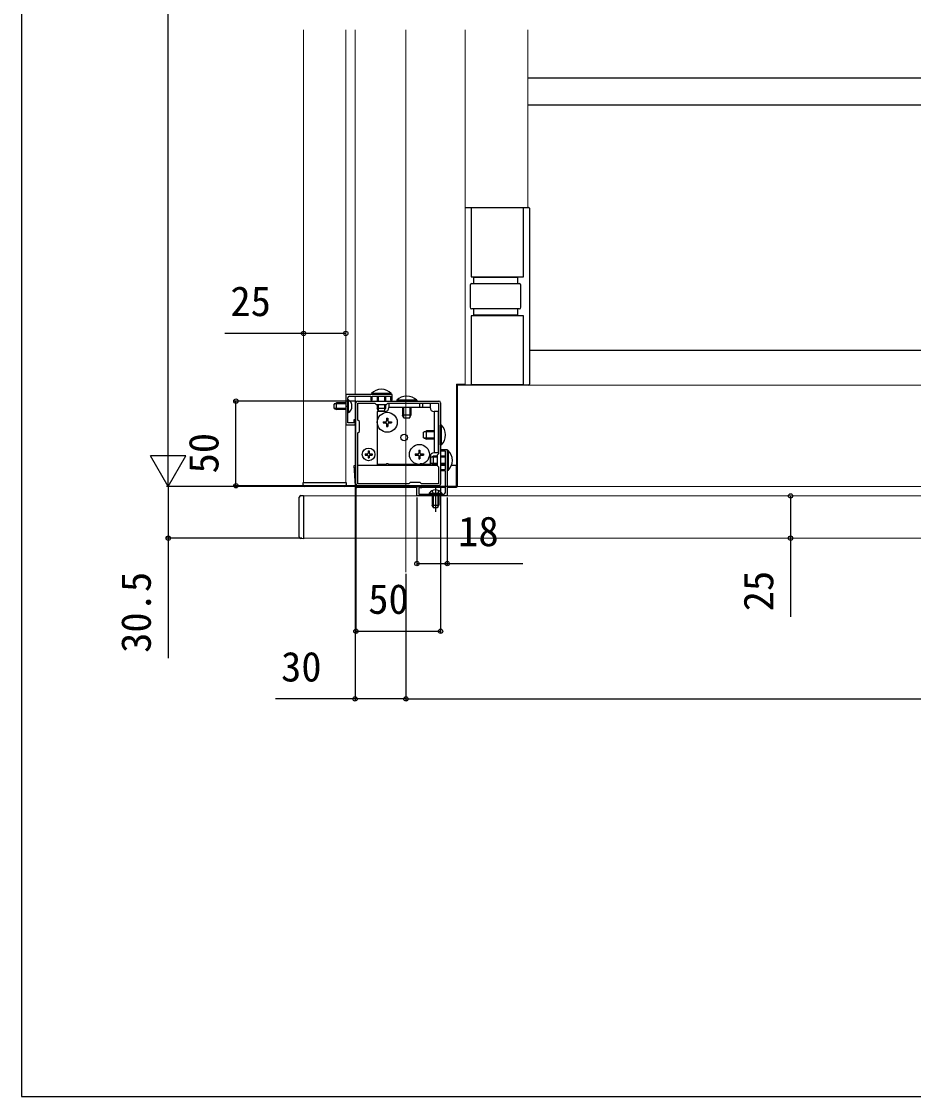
# Model space of a CAD drawing. Units: millimetres, scale not verified. Extents: x -1050 to 1050, y -1566 to 1557.
# Drawn here: x -1050 to -523, y -1566 to -931 of the extents above; entities that cross this region are included whole.
import ezdxf
from ezdxf.enums import TextEntityAlignment as Align

# ---------------------------------------------------------------- set-up
doc = ezdxf.new("R2010")
doc.units = ezdxf.units.MM
doc.header["$LTSCALE"] = 8
for name, color, linetype in [('0-3_YKK_11', 7, 'Continuous'), ('0-5_YKK_13', 4, 'Continuous'), ('0-6_YKK_D', 6, 'Continuous'), ('0-7_YKK_ZWAK', 7, 'Continuous')]:
    doc.layers.add(name, color=color, linetype=linetype)
doc.layers.add('0-4_YKK_12', color=2, linetype='Continuous', lineweight=18)
doc.styles.add('ＭＳ ゴシック', font='')
doc.styles.get('ＭＳ ゴシック').set_extended_font_data('MS Gothic')

msp = doc.modelspace()

# ---------------------------------------------------------------- linework, layer by layer
at = {"layer": '0-3_YKK_11'}
for p, q in [((-852.25, -1204.2), (-852.25, -1156.2)), ((-851.25, -1155.2), (-803.25, -1155.2)), ((-802.25, -1156.2), (-802.25, -1204.2)), ((-803.25, -1205.2), (-851.25, -1205.2))]:
    msp.add_line(p, q, dxfattribs=at)
for points in [[(-830.75, -1151.2), (-858.25, -1151.2), (-858.25, -1169.2), (-852.75, -1169.2), (-852.75, -1166.2), (-853.55, -1166.2), (-853.55, -1168.1), (-857.15, -1168.1), (-857.15, -1158.658), (-857.27, -1158.475), (-857.27, -1157.925), (-857.15, -1157.742), (-857.15, -1153.3)], [(-856.15, -1152.3), (-843.45, -1152.3), (-843.45, -1154.7), (-842.65, -1154.7), (-842.65, -1152.3), (-837.708, -1152.3), (-837.525, -1152.18), (-836.975, -1152.18), (-836.792, -1152.3), (-831.85, -1152.3), (-831.85, -1154.7), (-830.75, -1154.7), (-830.75, -1151.2)], [(-798.25, -1183.7), (-798.25, -1211.2), (-816.25, -1211.2), (-816.25, -1205.7), (-813.25, -1205.7), (-813.25, -1206.5), (-815.15, -1206.5), (-815.15, -1210.1), (-805.708, -1210.1), (-805.525, -1210.22), (-804.975, -1210.22), (-804.792, -1210.1), (-800.35, -1210.1)], [(-799.35, -1209.1), (-799.35, -1196.4), (-801.75, -1196.4), (-801.75, -1195.6), (-799.35, -1195.6), (-799.35, -1190.658), (-799.23, -1190.475), (-799.23, -1189.925), (-799.35, -1189.742), (-799.35, -1184.8), (-801.75, -1184.8), (-801.75, -1183.7), (-798.25, -1183.7)]]:
    msp.add_lwpolyline(points, dxfattribs=at)
msp.add_lwpolyline([(-833.45, -1156.4), (-803.45, -1156.4), (-803.45, -1186.4), (-804.25, -1187.2), (-804.25, -1193.2), (-803.45, -1194), (-803.45, -1204), (-813.45, -1204), (-814.25, -1203.2), (-820.25, -1203.2), (-821.05, -1204), (-851.05, -1204), (-851.05, -1174), (-850.25, -1173.2), (-850.25, -1167.2), (-851.05, -1166.4), (-851.05, -1156.4), (-841.05, -1156.4), (-840.25, -1157.2), (-834.25, -1157.2)], close=True, dxfattribs=at)
for centre, start, end in [((-856.15, -1153.3), 90.00001, 179.99999), ((-851.25, -1156.2), 90.00001, 179.99999), ((-803.25, -1156.2), 0.00001, 89.99999), ((-851.25, -1204.2), 180.00001, 269.99999), ((-803.25, -1204.2), 270.00001, 359.99999), ((-800.35, -1209.1), 270.00001, 359.99999)]:
    msp.add_arc(centre, 1, start, end, dxfattribs=at)
at = {"layer": '0-4_YKK_12'}
for p, q in [((-883.249, -935.802), (-883.249, -1203.2)), ((-858.249, -1203.2), (-858.249, -935.802)), ((-852.75, -935.802), (-852.75, -1151.2)), ((-822.75, -935.802), (-822.75, -1256.2)), ((-787.75, -935.802), (-787.75, -1145.2)), ((-750.637, -935.802), (-750.637, -1040.7)), ((-787.75, -1145.2), (-792.75, -1145.2)), ((-792.75, -1193.2), (-792.75, -1145.2)), ((-792.25, -1145.2), (-792.25, -1205.7)), ((-295.271, -1145.7), (-792.25, -1145.7)), ((-851.05, -1193.2), (-804.223, -1193.2)), ((-802.25, -1193.2), (-799.35, -1193.2)), ((-795.816, -1193.2), (-792.75, -1193.2)), ((-295.271, -1205.7), (-792.25, -1205.7))]:
    msp.add_line(p, q, dxfattribs=at)
for points in [[(-852.75, -1152.3), (-852.75, -1193.2), (-852.25, -1193.2)], [(-295.271, -1211.2), (-883.25, -1211.2), (-883.25, -1236.2), (-295.271, -1236.2)]]:
    msp.add_lwpolyline(points, dxfattribs=at)
at = {"layer": '0-5_YKK_13'}
for p, q in [((-295.271, -964.2), (-750.637, -964.2)), ((-295.271, -980.2), (-750.637, -980.2)), ((-787.737, -1040.7), (-750.237, -1040.7)), ((-784.237, -1040.7), (-784.237, -1081.7)), ((-753.237, -1041), (-784.237, -1041)), ((-753.237, -1081.7), (-753.237, -1040.7)), ((-749.737, -1041.2), (-749.737, -1145.2)), ((-784.237, -1081.7), (-753.237, -1081.7)), ((-783.756, -1085.7), (-755.756, -1085.7)), ((-782.737, -1081.7), (-782.737, -1085.7)), ((-756.756, -1082.2), (-782.737, -1082.2)), ((-756.737, -1081.7), (-756.737, -1085.7)), ((-784.756, -1086.7), (-784.756, -1099.7)), ((-754.756, -1099.7), (-754.756, -1086.7)), ((-784.237, -1104.7), (-784.237, -1145.7)), ((-753.237, -1104.7), (-784.237, -1104.7)), ((-755.756, -1100.7), (-783.756, -1100.7)), ((-782.737, -1100.7), (-782.737, -1104.7)), ((-782.737, -1104.2), (-756.756, -1104.2)), ((-756.737, -1100.7), (-756.737, -1104.7)), ((-753.237, -1145.7), (-753.237, -1104.7)), ((-295.271, -1125.2), (-749.737, -1125.2)), ((-750.237, -1145.7), (-787.737, -1145.7)), ((-784.237, -1145.4), (-753.237, -1145.4)), ((-865.15, -1156.9), (-863.75, -1156.2)), ((-858.25, -1156.2), (-863.75, -1156.2)), ((-857.15, -1161.95), (-857.15, -1154.45)), ((-831.35, -1151.2), (-843.15, -1151.2)), ((-839.75, -1152.3), (-839.75, -1155.2)), ((-839.096, -1152.3), (-839.096, -1155.2)), ((-835.404, -1152.3), (-835.404, -1155.2)), ((-834.75, -1152.3), (-834.75, -1155.2)), ((-832.75, -1156.4), (-808.45, -1156.4)), ((-832.75, -1156.4), (-832.75, -1158.9)), ((-831.35, -1150.691), (-831.35, -1151.2)), ((-816.35, -1155.2), (-828.15, -1155.2)), ((-816.35, -1154.691), (-816.35, -1155.2)), ((-814.616, -1156.4), (-814.616, -1158.9)), ((-812.884, -1156.4), (-812.884, -1158.9)), ((-808.45, -1156.4), (-808.45, -1158.9)), ((-865.15, -1159.5), (-865.15, -1156.9)), ((-865.15, -1159.5), (-863.75, -1160.2)), ((-858.25, -1156.854), (-865.059, -1156.854)), ((-858.25, -1159.546), (-865.059, -1159.546)), ((-856.641, -1161.95), (-857.15, -1161.95)), ((-839.75, -1157.2), (-839.75, -1159.5)), ((-838.95, -1161.2), (-839.75, -1159.5)), ((-839.75, -1161.4), (-839.75, -1192.7)), ((-835.25, -1161.4), (-839.75, -1161.4)), ((-839.096, -1157.2), (-839.096, -1160.89)), ((-835.55, -1161.2), (-838.95, -1161.2)), ((-835.55, -1161.2), (-834.75, -1159.5)), ((-835.404, -1157.2), (-835.404, -1160.89)), ((-808.45, -1158.9), (-832.75, -1158.9)), ((-824.75, -1158.9), (-824.75, -1163.5)), ((-824.096, -1158.9), (-824.096, -1164.89)), ((-820.404, -1158.9), (-820.404, -1164.89)), ((-805.95, -1161.4), (-805.95, -1185.7)), ((-836.25, -1167.35), (-836.25, -1168.05)), ((-836.25, -1167.35), (-834.6, -1167.35)), ((-836.25, -1168.05), (-834.6, -1168.05)), ((-834.1, -1165.2), (-833.4, -1165.2)), ((-834.1, -1165.2), (-834.1, -1166.85)), ((-834.1, -1168.55), (-834.1, -1170.2)), ((-833.4, -1165.2), (-833.4, -1166.85)), ((-833.4, -1168.55), (-833.4, -1170.2)), ((-832.9, -1167.35), (-831.25, -1167.35)), ((-832.9, -1168.05), (-831.25, -1168.05)), ((-831.25, -1167.35), (-831.25, -1168.05)), ((-823.95, -1165.2), (-824.75, -1163.5)), ((-820.55, -1165.2), (-823.95, -1165.2)), ((-820.55, -1165.2), (-819.75, -1163.5)), ((-834.1, -1170.2), (-833.4, -1170.2)), ((-812.25, -1173.5), (-810.55, -1172.7)), ((-812.25, -1176.9), (-812.25, -1173.5)), ((-805.95, -1173.354), (-811.94, -1173.354)), ((-805.95, -1172.7), (-810.55, -1172.7)), ((-802.25, -1181.1), (-802.25, -1169.3)), ((-812.25, -1176.9), (-810.55, -1177.7)), ((-805.95, -1177.046), (-811.94, -1177.046)), ((-801.741, -1181.1), (-802.25, -1181.1)), ((-846.8, -1186.35), (-846.8, -1187.05)), ((-846.8, -1186.35), (-845.6, -1186.35)), ((-846.8, -1187.05), (-845.6, -1187.05)), ((-845.1, -1184.65), (-844.4, -1184.65)), ((-845.1, -1184.65), (-845.1, -1185.85)), ((-845.1, -1187.55), (-845.1, -1188.75)), ((-844.4, -1184.65), (-844.4, -1185.85)), ((-844.4, -1187.55), (-844.4, -1188.75)), ((-843.9, -1186.35), (-842.7, -1186.35)), ((-843.9, -1187.05), (-842.7, -1187.05)), ((-842.7, -1186.35), (-842.7, -1187.05)), ((-817.25, -1186.35), (-817.25, -1187.05)), ((-817.25, -1186.35), (-815.6, -1186.35)), ((-817.25, -1187.05), (-815.6, -1187.05)), ((-815.1, -1184.2), (-814.4, -1184.2)), ((-815.1, -1184.2), (-815.1, -1185.85)), ((-815.1, -1187.55), (-815.1, -1189.2)), ((-814.4, -1184.2), (-814.4, -1185.85)), ((-814.4, -1187.55), (-814.4, -1189.2)), ((-813.9, -1186.35), (-812.25, -1186.35)), ((-813.9, -1187.05), (-812.25, -1187.05)), ((-812.25, -1186.35), (-812.25, -1187.05)), ((-808.25, -1188.5), (-806.55, -1187.7)), ((-803.45, -1185.7), (-805.95, -1185.7)), ((-799.35, -1187.7), (-802.25, -1187.7)), ((-797.741, -1184.3), (-798.25, -1184.3)), ((-798.25, -1184.3), (-798.25, -1196.1)), ((-804.223, -1193.2), (-851.05, -1193.2)), ((-845.1, -1188.75), (-844.4, -1188.75)), ((-834.616, -1192.7), (-839.75, -1192.7)), ((-814.616, -1192.7), (-832.884, -1192.7)), ((-815.1, -1189.2), (-814.4, -1189.2)), ((-808.45, -1192.7), (-812.884, -1192.7)), ((-808.45, -1188.2), (-808.45, -1192.7)), ((-808.25, -1188.5), (-808.25, -1191.9)), ((-808.25, -1191.9), (-806.55, -1192.7)), ((-804.25, -1188.354), (-807.94, -1188.354)), ((-804.25, -1192.046), (-807.94, -1192.046)), ((-804.25, -1192.7), (-806.55, -1192.7)), ((-799.35, -1188.354), (-802.25, -1188.354)), ((-799.35, -1192.046), (-802.25, -1192.046)), ((-799.35, -1192.7), (-802.25, -1192.7)), ((-799.35, -1193.2), (-802.25, -1193.2)), ((-792.75, -1193.2), (-795.816, -1193.2)), ((-792.75, -1205.2), (-792.75, -1193.2)), ((-883.55, -1203.2), (-857.95, -1203.2)), ((-883.455, -1204.761), (-883.55, -1203.2)), ((-882.157, -1205.7), (-882.456, -1205.7)), ((-859.343, -1205.7), (-882.157, -1205.7)), ((-859.044, -1205.7), (-859.343, -1205.7)), ((-857.95, -1203.2), (-858.045, -1204.761)), ((-816.25, -1206.2), (-851.514, -1206.2)), ((-799.35, -1206.2), (-813.25, -1206.2)), ((-805.25, -1205.1), (-805.25, -1220.6)), ((-792.75, -1206.2), (-798.25, -1206.2)), ((-792.75, -1205.2), (-792.75, -1206.2)), ((-792.25, -1205.7), (-792.75, -1205.7)), ((-885.75, -1212.293), (-885.75, -1211.994)), ((-885.75, -1235.107), (-885.75, -1212.293)), ((-884.811, -1210.995), (-883.25, -1210.9)), ((-883.25, -1210.9), (-883.25, -1236.5)), ((-809, -1209.591), (-809, -1210.1)), ((-809, -1210.1), (-801.5, -1210.1)), ((-806.596, -1211.2), (-806.596, -1218.009)), ((-803.904, -1211.2), (-803.904, -1218.009)), ((-803.25, -1211.2), (-803.25, -1216.7)), ((-806.55, -1218.1), (-807.25, -1216.7)), ((-806.55, -1218.1), (-803.95, -1218.1)), ((-803.95, -1218.1), (-803.25, -1216.7)), ((-885.75, -1235.406), (-885.75, -1235.107)), ((-883.25, -1236.5), (-884.811, -1236.405))]:
    msp.add_line(p, q, dxfattribs=at)
for points in [[(-858.25, -1160.2), (-863.75, -1160.2), (-863.75, -1156.2)], [(-856.641, -1161.95), (-856.641, -1154.45), (-857.15, -1154.45)], [(-831.35, -1150.691), (-843.15, -1150.691), (-843.15, -1151.2)], [(-816.35, -1154.691), (-828.15, -1154.691), (-828.15, -1155.2)], [(-834.75, -1157.2), (-834.75, -1159.5), (-839.75, -1159.5)], [(-819.75, -1158.9), (-819.75, -1163.5), (-824.75, -1163.5)], [(-803.45, -1185.7), (-803.45, -1161.4), (-805.95, -1161.4)], [(-805.95, -1177.7), (-810.55, -1177.7), (-810.55, -1172.7)], [(-801.741, -1181.1), (-801.741, -1169.3), (-802.25, -1169.3)], [(-804.25, -1187.7), (-806.55, -1187.7), (-806.55, -1192.7)], [(-797.741, -1184.3), (-797.741, -1196.1), (-798.25, -1196.1)], [(-852.512, -1205.261), (-853.25, -1193.2), (-852.248, -1193.2)], [(-809, -1209.591), (-801.5, -1209.591), (-801.5, -1210.1)], [(-807.3, -1208.091), (-806.395, -1209.946), (-805.25, -1210.555)], [(-807.25, -1211.2), (-807.25, -1216.7), (-803.25, -1216.7)], [(-803.2, -1208.091), (-804.105, -1209.946), (-805.25, -1210.555)]]:
    msp.add_lwpolyline(points, dxfattribs=at)
for centre, radius in [((-833.75, -1167.7), 5.9), ((-823.75, -1176.7), 2), ((-814.75, -1186.7), 5.9), ((-844.75, -1186.7), 3.75)]:
    msp.add_circle(centre, radius, dxfattribs=at)
for centre, radius, start, end in [((-750.237, -1041.2), 0.5, 0, 90), ((-783.756, -1086.7), 1, 90, 180), ((-755.756, -1086.7), 1, 0, 90), ((-783.756, -1099.7), 1, 180, 270), ((-755.756, -1099.7), 1, 270, 0), ((-837.25, -1156.432), 8.232, 44.2189, 135.7811), ((-750.237, -1145.2), 0.5, 270, 0), ((-859.177, -1158.2), 4.527, 304.06671, 55.93329), ((-822.25, -1160.432), 8.232, 44.2189, 135.7811), ((-835.25, -1158.9), 2.5, 270, 0), ((-805.95, -1158.9), 2.5, 180, 270), ((-834.6, -1166.85), 0.5, 270, 0), ((-834.6, -1168.55), 0.5, 0, 90), ((-832.9, -1166.85), 0.5, 180, 270), ((-832.9, -1168.55), 0.5, 90, 180), ((-807.482, -1175.2), 8.232, 314.2189, 45.7811), ((-845.6, -1185.85), 0.5, 270, 0), ((-845.6, -1187.55), 0.5, 0, 90), ((-843.9, -1185.85), 0.5, 180, 270), ((-843.9, -1187.55), 0.5, 90, 180), ((-815.6, -1185.85), 0.5, 270, 0), ((-815.6, -1187.55), 0.5, 0, 90), ((-813.9, -1185.85), 0.5, 180, 270), ((-813.9, -1187.55), 0.5, 90, 180), ((-805.95, -1188.2), 2.5, 90, 180), ((-803.482, -1190.2), 8.232, 314.2189, 45.7811), ((-833.75, -1193.2), 1, 30, 150), ((-813.75, -1193.2), 1, 30, 150), ((-882.456, -1204.7), 1, 183.5, 270), ((-859.044, -1204.7), 1, 270, 356.5), ((-851.514, -1205.2), 1, 183.5, 270), ((-884.75, -1211.994), 1, 93.5, 180), ((-805.25, -1212.127), 4.527, 34.06671, 145.93329), ((-884.75, -1235.406), 1, 180, 266.5)]:
    msp.add_arc(centre, radius, start, end, dxfattribs=at)
at = {"layer": '0-6_YKK_D'}
for p, q in [((-963.249, -1184.7), (-963.249, -516.7)), ((-852.249, -1155.2), (-924.249, -1155.2)), ((-923.249, -1205.2), (-923.249, -1155.2)), ((-963.249, -1205.7), (-963.249, -1169.327)), ((-963.249, -1205.7), (-973.749, -1187.513)), ((-952.749, -1187.513), (-973.749, -1187.513)), ((-963.249, -1205.7), (-952.749, -1187.513)), ((-852.75, -1194.2), (-852.75, -1332.2)), ((-793.25, -1205.7), (-964.249, -1205.7)), ((-793.25, -1205.7), (-964.249, -1205.7)), ((-852.249, -1205.2), (-924.249, -1205.2)), ((-852.25, -1205.2), (-852.25, -1292.2)), ((-802.25, -1205.2), (-802.25, -1292.2)), ((-816.25, -1212.2), (-816.25, -1252.2)), ((-798.25, -1212.2), (-798.25, -1252.2)), ((-884.25, -1236.2), (-964.249, -1236.2)), ((-822.75, -1257.2), (-822.75, -1332.2)), ((-822.75, -1257.2), (-822.75, -1332.2)), ((-852.25, -1291.2), (-802.25, -1291.2)), ((-822.75, -1331.2), (537.25, -1331.2))]:
    msp.add_line(p, q, dxfattribs=at)
for points in [[(-858.249, -1115.2), (-883.249, -1115.2), (-929.713, -1115.2)], [(-963.249, -1205.7), (-963.249, -1236.2), (-963.249, -1307.209)], [(-595.25, -1211.2), (-595.25, -1236.2), (-595.25, -1282.664)], [(-816.25, -1251.2), (-798.25, -1251.2), (-753.559, -1251.2)], [(-822.75, -1331.2), (-852.75, -1331.2), (-899.759, -1331.2)]]:
    msp.add_lwpolyline(points, dxfattribs=at)
for centre in [(-883.249, -1115.2), (-858.249, -1115.2), (-923.249, -1155.2), (-923.249, -1205.2), (-595.25, -1211.2), (-963.249, -1236.2), (-595.25, -1236.2), (-816.25, -1251.2), (-798.25, -1251.2), (-852.25, -1291.2), (-802.25, -1291.2), (-852.75, -1331.2), (-822.75, -1331.2), (-822.75, -1331.2)]:
    msp.add_circle(centre, 1.275, dxfattribs=at)
at = {"layer": '0-7_YKK_ZWAK'}
msp.add_line((-1050, 1493.8), (-1050, -1566.2), dxfattribs=at)
msp.add_lwpolyline([(-1050, -1566.2), (1050, -1566.2), (1050, 1493.8)], dxfattribs=at)

# ---------------------------------------------------------------- texts
at = {"layer": '0-6_YKK_D', "style": 'ＭＳ ゴシック'}
for s, p in [('25', (-926.485, -1110.2)), ('18', (-791.832, -1246.2)), ('50', (-844.977, -1286.2)), ('30', (-896.532, -1326.2))]:
    msp.add_text(s, height=17.6, dxfattribs=at).set_placement(p, align=Align.BOTTOM_LEFT)
for s, p in [('50', (-928.249, -1197.927)), ('30.5', (-968.249, -1303.982)), ('25', (-600.25, -1279.436))]:
    msp.add_text(s, height=17.6, rotation=90, dxfattribs=at).set_placement(p, align=Align.BOTTOM_LEFT)

doc.saveas('drawing.dxf')
